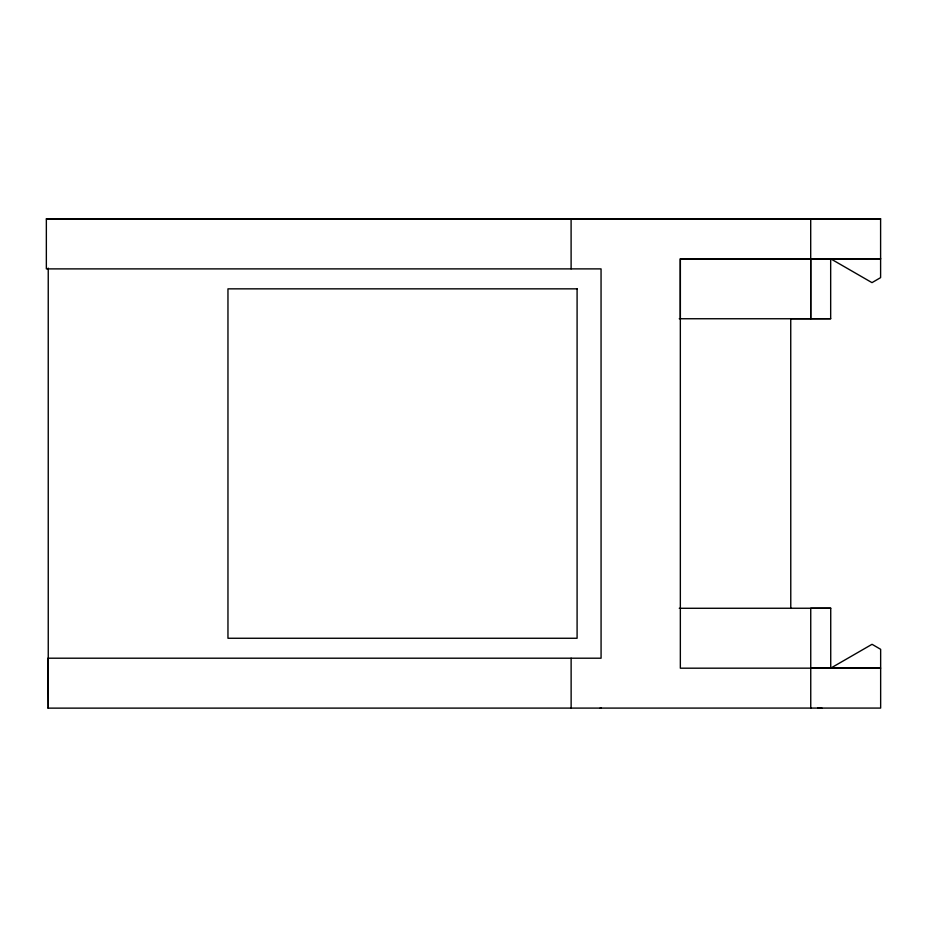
<?xml version="1.0" encoding="UTF-8"?>
<svg xmlns="http://www.w3.org/2000/svg" width="927" height="927" viewBox="0 0 927 927"><rect width="100%" height="100%" fill="white"/><g stroke="black" fill="none" stroke-linecap="round" stroke-linejoin="round"><path stroke-width="1.39" d="M680.337 318.761L680.337 258.853L880.604 258.795L680.337 258.853L680.348 668.193L880.65 668.147L810.754 668.17M810.708 258.853L810.708 318.761L679.248 318.749M810.708 218.888L810.708 318.749L830.673 318.703L830.673 258.795L871.994 282.642L880.604 277.625L880.604 218.853L46.35 218.899L46.35 268.888L601.055 268.888L601.078 658.205L47.914 658.205L48.25 708.147L48.239 268.112M790.777 608.274L790.743 318.703L830.673 318.703M47.914 708.135L880.65 708.077L880.65 649.306L872.04 644.3L830.731 668.147L830.731 608.239L810.743 608.274L810.754 708.112M46.35 218.899L880.604 218.853M679.259 608.286L830.731 608.239M571.102 218.946L571.113 268.865M571.125 658.205L571.136 708.135M601.009 708.135L600.059 708.147L601.009 708.147M821.716 708.124L817.938 708.124L821.716 708.124M577.092 288.853L227.961 288.853L227.961 638.263L577.092 638.263L577.092 288.853"/></g></svg>
